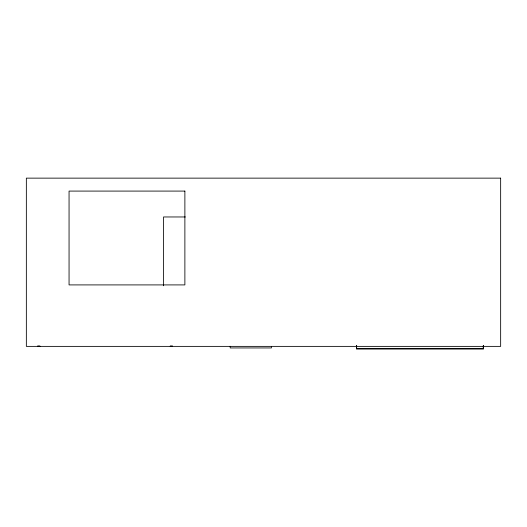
<?xml version="1.0" encoding="UTF-8"?>
<svg xmlns="http://www.w3.org/2000/svg" width="527" height="527" viewBox="0 0 527 527"><rect width="100%" height="100%" fill="white"/><g stroke="black" fill="none" stroke-linecap="round" stroke-linejoin="round"><path stroke-width="0.79" d="M39.999 346.226L37.489 346.147L39.999 346.147M172.645 346.226L170.142 346.147L172.645 346.147M356.555 345.587L356.634 348.861L483.299 348.861L483.378 345.587M185.366 216.966L163.528 216.966L163.528 285.766M356.555 348.782L483.378 348.782M483.299 345.587L483.299 348.861M356.634 345.587L356.634 348.861M271.412 346.358L271.412 347.945L230.2 347.945L230.2 346.305M500.65 178.139L26.35 178.139L26.35 346.377L500.65 346.377L500.65 178.139M184.878 191.084L69.057 191.084L69.057 284.909L184.878 284.909L184.878 191.084"/></g></svg>
